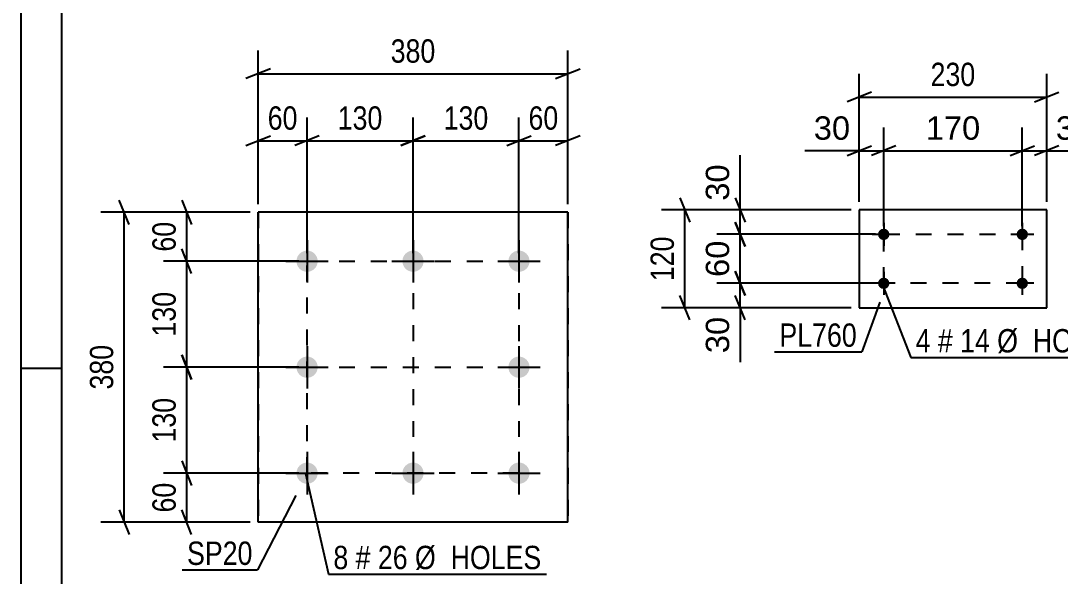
# Model space of a CAD drawing. Header units: millimetres. Extents: x 0 to 420, y 0 to 297.
# Drawn here: x 0 to 127.5, y 123.5 to 191.6 of the extents above; entities that cross this region are included whole.
import ezdxf

# ---------------------------------------------------------------- set-up
doc = ezdxf.new("R2010")
doc.units = ezdxf.units.MM
doc.linetypes.add('DXK_LINE_DOT2', pattern=[3.9198, 1.9599, -1.9599])
doc.styles.add('Arial', font='ARIAL.TTF', dxfattribs={"height": 0.2})
doc.styles.add('Arial Narrow', font='ARIALN.TTF', dxfattribs={"height": 0.2})

# ---------------------------------------------------------------- blocks, each defined once
blk = doc.blocks.new('Unknown-717262950-1115')
at = {"color": 5, "linetype": 'Continuous'}
for p, q in [((0, 297), (0, 0)), ((5, 292), (5, 5)), ((5, 149), (0, 149))]:
    blk.add_line(p, q, dxfattribs=at)
blk = doc.blocks.new('Bolt-717262950-3398 - 3364')
at = {"linetype": 'Continuous'}
for points in [[(105.89, 164.75, -1), (105.89, 166.15, -1)], [(122.89, 164.75, -1), (122.89, 166.15, -1)], [(105.89, 158.75, -1), (105.89, 160.15, -1)], [(122.89, 158.75, -1), (122.89, 160.15, -1)]]:
    blk.add_hatch(color=1, dxfattribs=at).paths.add_polyline_path(points)
at = {"color": 1, "linetype": 'Continuous'}
for p, q in [((105.89, 166.85), (105.89, 164.05)), ((122.89, 166.85), (122.89, 164.05)), ((107.29, 165.45), (104.49, 165.45)), ((124.29, 165.45), (121.49, 165.45)), ((105.89, 160.85), (105.89, 158.05)), ((122.89, 160.85), (122.89, 158.05)), ((107.29, 159.45), (104.49, 159.45)), ((124.29, 159.45), (121.49, 159.45))]:
    blk.add_line(p, q, dxfattribs=at)
blk = doc.blocks.new('Part-717262950-3413 - 3364')
at = {"color": 2, "linetype": 'Continuous'}
for p, q in [((125.89, 168.45), (102.89, 168.45)), ((102.89, 168.45), (102.89, 156.45)), ((125.89, 156.45), (125.89, 168.45)), ((102.89, 156.45), (125.89, 156.45))]:
    blk.add_line(p, q, dxfattribs=at)
blk = doc.blocks.new('Bolt-717262950-3088 - 3054')
at = {"linetype": 'Continuous'}
for points in [[(35.13, 163.46, -1), (35.13, 160.86, -1)], [(48.13, 163.46, -1), (48.13, 160.86, -1)], [(61.13, 163.46, -1), (61.13, 160.86, -1)], [(35.13, 150.46, -1), (35.13, 147.86, -1)], [(61.13, 150.46, -1), (61.13, 147.86, -1)], [(35.13, 137.46, -1), (35.13, 134.86, -1)], [(48.13, 137.46, -1), (48.13, 134.86, -1)], [(61.13, 137.46, -1), (61.13, 134.86, -1)]]:
    blk.add_hatch(color=1, dxfattribs=at).paths.add_polyline_path(points)
at = {"color": 1, "linetype": 'Continuous'}
for p, q in [((35.13, 164.76), (35.13, 159.56)), ((48.13, 164.76), (48.13, 159.56)), ((61.13, 164.76), (61.13, 159.56)), ((32.53, 162.16), (37.73, 162.16)), ((45.53, 162.16), (50.73, 162.16)), ((58.53, 162.16), (63.73, 162.16)), ((35.13, 151.76), (35.13, 146.56)), ((61.13, 151.76), (61.13, 146.56)), ((32.53, 149.16), (37.73, 149.16)), ((58.53, 149.16), (63.73, 149.16)), ((35.13, 138.76), (35.13, 133.56)), ((48.13, 138.76), (48.13, 133.56)), ((61.13, 138.76), (61.13, 133.56)), ((32.53, 136.16), (37.73, 136.16)), ((45.53, 136.16), (50.73, 136.16)), ((58.53, 136.16), (63.73, 136.16))]:
    blk.add_line(p, q, dxfattribs=at)
blk = doc.blocks.new('Part-717262950-3103 - 3054')
at = {"color": 2, "linetype": 'Continuous'}
for p, q in [((67.13, 168.16), (29.13, 168.16)), ((29.13, 130.16), (29.13, 168.16)), ((67.13, 130.16), (67.13, 168.16)), ((67.13, 130.16), (29.13, 130.16))]:
    blk.add_line(p, q, dxfattribs=at)
at = {"color": 7, "linetype": 'DXK_LINE_DOT2'}
for p, q in [((29.13, 168.16), (29.13, 130.16)), ((67.13, 168.16), (67.13, 130.16))]:
    blk.add_line(p, q, dxfattribs=at)
blk = doc.blocks.new('Rectangle-717262950-3498 - 3364')
at = {"color": 1, "linetype": 'DXK_LINE_DOT2'}
blk.add_lwpolyline([(105.89, 165.46), (122.89, 165.46), (122.89, 159.45), (105.89, 159.45), (105.89, 165.46)], close=True, dxfattribs=at)
blk = doc.blocks.new('Rectangle-717262950-3192 - 3054')
at = {"color": 1, "linetype": 'DXK_LINE_DOT2'}
blk.add_lwpolyline([(35.13, 162.16), (61.13, 162.16), (61.13, 136.16), (35.13, 136.16), (35.13, 162.16)], close=True, dxfattribs=at)
blk = doc.blocks.new('Line-717262950-3183 - 3054')
at = {"color": 1, "linetype": 'DXK_LINE_DOT2'}
blk.add_line((48.13, 162.16), (48.13, 136.16), dxfattribs=at)
blk = doc.blocks.new('Line-717262950-3176 - 3054')
at = {"color": 1, "linetype": 'DXK_LINE_DOT2'}
blk.add_line((35.13, 149.16), (61.13, 149.16), dxfattribs=at)
blk = doc.blocks.new('StraightDimension-717262950-3425 - 3364')
at = {"color": 7, "linetype": 'Continuous'}
for p, q in [((87.67, 166.96), (88.87, 163.96)), ((104.89, 165.46), (85.42, 165.46)), ((88.27, 159.45), (88.27, 165.46)), ((88.87, 157.95), (87.67, 160.95)), ((104.89, 159.45), (85.42, 159.45))]:
    blk.add_line(p, q, dxfattribs=at)
at = {"color": 0}
blk.add_wipeout([(87.52, 165.28), (83.32, 165.28), (83.32, 159.63), (87.52, 159.63)], dxfattribs=at)
at = {"color": 3, "style": 'Arial'}
blk.add_text('60', height=2.865, rotation=90.0002, dxfattribs=at).set_placement((86.92, 160.23))
blk = doc.blocks.new('StraightDimension-717262950-3477 - 3364')
at = {"color": 7, "linetype": 'Continuous'}
for p, q in [((80.89, 169.95), (82.09, 166.95)), ((101.89, 168.45), (78.64, 168.45)), ((81.49, 156.45), (81.49, 168.45)), ((82.09, 154.95), (80.89, 157.95)), ((101.89, 156.45), (78.64, 156.45))]:
    blk.add_line(p, q, dxfattribs=at)
at = {"color": 0}
blk.add_wipeout([(80.74, 165.8), (76.54, 165.8), (76.54, 159.11), (80.74, 159.11)], dxfattribs=at)
at = {"color": 3, "style": 'Arial Narrow'}
blk.add_text('120', height=2.863, rotation=90.0002, dxfattribs=at).set_placement((80.14, 159.71))
blk = doc.blocks.new('StraightDimension-717262950-3415 - 3364')
at = {"color": 7, "linetype": 'Continuous'}
for p, q in [((87.67, 160.95), (88.87, 157.95)), ((104.89, 159.45), (85.42, 159.45)), ((88.27, 156.45), (88.27, 159.45)), ((88.87, 154.95), (87.67, 157.95)), ((101.89, 156.45), (85.42, 156.45)), ((88.27, 156.45), (88.27, 149.76)), ((88.27, 156.45), (88.27, 149.76))]:
    blk.add_line(p, q, dxfattribs=at)
at = {"color": 0}
blk.add_wipeout([(87.52, 155.93), (83.32, 155.93), (83.32, 150.28), (87.52, 150.28)], dxfattribs=at)
at = {"color": 3, "style": 'Arial'}
blk.add_text('30', height=2.865, rotation=90.0002, dxfattribs=at).set_placement((86.92, 150.88))
blk = doc.blocks.new('StraightDimension-717262950-3435 - 3364')
at = {"color": 7, "linetype": 'Continuous'}
for p, q in [((88.27, 168.45), (88.27, 175.15)), ((88.27, 168.45), (88.27, 175.15)), ((87.67, 169.95), (88.87, 166.95)), ((101.89, 168.45), (85.42, 168.45)), ((88.27, 165.46), (88.27, 168.45)), ((88.87, 163.96), (87.67, 166.95)), ((104.89, 165.46), (85.42, 165.46))]:
    blk.add_line(p, q, dxfattribs=at)
at = {"color": 0}
blk.add_wipeout([(87.52, 174.63), (83.32, 174.63), (83.32, 168.98), (87.52, 168.98)], dxfattribs=at)
at = {"color": 3, "style": 'Arial'}
blk.add_text('30', height=2.865, rotation=90.0002, dxfattribs=at).set_placement((86.92, 169.58))
blk = doc.blocks.new('StraightDimension-717262950-3446 - 3364')
at = {"color": 7, "linetype": 'Continuous'}
for p, q in [((102.89, 169.45), (102.89, 178.56)), ((105.89, 166.46), (105.89, 178.56)), ((101.39, 175.11), (104.39, 176.31)), ((107.39, 176.31), (104.39, 175.11)), ((102.89, 175.71), (96.19, 175.71)), ((102.89, 175.71), (96.19, 175.71)), ((102.89, 175.71), (105.89, 175.71))]:
    blk.add_line(p, q, dxfattribs=at)
at = {"color": 0}
blk.add_wipeout([(102.36, 176.46), (102.36, 180.66), (96.71, 180.66), (96.71, 176.46)], dxfattribs=at)
at = {"color": 3, "style": 'Arial'}
blk.add_text('30', height=2.865, dxfattribs=at).set_placement((97.31, 177.06))
blk = doc.blocks.new('StraightDimension-717262950-3456 - 3364')
at = {"color": 7, "linetype": 'Continuous'}
for p, q in [((105.89, 166.46), (105.89, 178.56)), ((122.89, 166.46), (122.89, 178.56)), ((107.39, 176.31), (104.39, 175.11)), ((121.39, 175.11), (124.39, 176.31)), ((105.89, 175.71), (122.89, 175.71))]:
    blk.add_line(p, q, dxfattribs=at)
at = {"color": 0}
blk.add_wipeout([(118.32, 176.46), (118.32, 180.66), (110.45, 180.66), (110.45, 176.46)], dxfattribs=at)
at = {"color": 3, "style": 'Arial'}
blk.add_text('170', height=2.865, dxfattribs=at).set_placement((111.05, 177.06))
blk = doc.blocks.new('StraightDimension-717262950-3466 - 3364')
at = {"color": 7, "linetype": 'Continuous'}
for p, q in [((122.89, 166.46), (122.89, 178.56)), ((125.89, 169.45), (125.89, 178.56)), ((121.39, 175.11), (124.39, 176.31)), ((127.39, 176.31), (124.39, 175.11)), ((122.89, 175.71), (125.89, 175.71)), ((125.89, 175.71), (132.58, 175.71)), ((125.89, 175.71), (132.58, 175.71))]:
    blk.add_line(p, q, dxfattribs=at)
at = {"color": 0}
blk.add_wipeout([(132.06, 176.46), (132.06, 180.66), (126.41, 180.66), (126.41, 176.46)], dxfattribs=at)
at = {"color": 3, "style": 'Arial'}
blk.add_text('30', height=2.865, dxfattribs=at).set_placement((127.01, 177.06))
blk = doc.blocks.new('StraightDimension-717262950-3488 - 3364')
at = {"color": 7, "linetype": 'Continuous'}
for p, q in [((102.89, 169.45), (102.89, 185.14)), ((125.89, 169.45), (125.89, 185.14)), ((104.39, 182.89), (101.39, 181.69)), ((124.39, 181.69), (127.39, 182.89)), ((102.89, 182.29), (125.89, 182.29))]:
    blk.add_line(p, q, dxfattribs=at)
at = {"color": 0}
blk.add_wipeout([(117.73, 183.04), (117.73, 187.24), (111.04, 187.24), (111.04, 183.04)], dxfattribs=at)
at = {"color": 3, "style": 'Arial Narrow'}
blk.add_text('230', height=2.863, dxfattribs=at).set_placement((111.64, 183.64))
blk = doc.blocks.new('StraightDimension-717262950-3105 - 3054')
at = {"color": 7, "linetype": 'Continuous'}
for p, q in [((19.76, 137.66), (20.96, 134.66)), ((34.13, 136.16), (17.51, 136.16)), ((20.36, 130.16), (20.36, 136.16)), ((20.96, 128.66), (19.76, 131.66)), ((28.13, 130.16), (17.51, 130.16))]:
    blk.add_line(p, q, dxfattribs=at)
at = {"color": 0}
blk.add_wipeout([(19.61, 135.59), (15.41, 135.59), (15.41, 130.74), (19.61, 130.74)], dxfattribs=at)
at = {"color": 3, "style": 'Arial Narrow'}
blk.add_text('60', height=2.863, rotation=90.0002, dxfattribs=at).set_placement((19.01, 131.34))
blk = doc.blocks.new('StraightDimension-717262950-5248 - 3054')
at = {"color": 7, "linetype": 'Continuous'}
for p, q in [((20.96, 160.66), (19.76, 163.66)), ((34.13, 162.16), (17.51, 162.16)), ((20.36, 149.16), (20.36, 162.16)), ((19.76, 150.66), (20.96, 147.66)), ((34.13, 149.16), (17.51, 149.16))]:
    blk.add_line(p, q, dxfattribs=at)
at = {"color": 0}
blk.add_wipeout([(19.61, 159.01), (15.41, 159.01), (15.41, 152.32), (19.61, 152.32)], dxfattribs=at)
at = {"color": 3, "style": 'Arial Narrow'}
blk.add_text('130', height=2.863, rotation=90.0002, dxfattribs=at).set_placement((19.01, 152.92))
blk = doc.blocks.new('StraightDimension-717262950-3115 - 3054')
at = {"color": 7, "linetype": 'Continuous'}
for p, q in [((19.76, 169.66), (20.96, 166.66)), ((28.13, 168.16), (17.51, 168.16)), ((20.36, 162.16), (20.36, 168.16)), ((20.96, 160.66), (19.76, 163.66)), ((34.13, 162.16), (17.51, 162.16))]:
    blk.add_line(p, q, dxfattribs=at)
at = {"color": 0}
blk.add_wipeout([(19.61, 167.59), (15.41, 167.59), (15.41, 162.74), (19.61, 162.74)], dxfattribs=at)
at = {"color": 3, "style": 'Arial Narrow'}
blk.add_text('60', height=2.863, rotation=90.0002, dxfattribs=at).set_placement((19.01, 163.34))
blk = doc.blocks.new('StraightDimension-717262950-3130 - 3054')
at = {"color": 7, "linetype": 'Continuous'}
for p, q in [((13.29, 166.66), (12.09, 169.66)), ((28.13, 168.16), (9.84, 168.16)), ((12.69, 130.16), (12.69, 168.16)), ((12.09, 131.66), (13.29, 128.66)), ((28.13, 130.16), (9.84, 130.16))]:
    blk.add_line(p, q, dxfattribs=at)
at = {"color": 0}
blk.add_wipeout([(11.94, 152.51), (7.74, 152.51), (7.74, 145.82), (11.94, 145.82)], dxfattribs=at)
at = {"color": 3, "style": 'Arial Narrow'}
blk.add_text('380', height=2.863, rotation=90.0002, dxfattribs=at).set_placement((11.34, 146.42))
blk = doc.blocks.new('StraightDimension-717262950-3141 - 3054')
at = {"color": 7, "linetype": 'Continuous'}
for p, q in [((29.13, 169.16), (29.13, 179.79)), ((35.13, 163.16), (35.13, 179.79)), ((27.63, 176.34), (30.63, 177.54)), ((36.63, 177.54), (33.63, 176.34)), ((29.13, 176.94), (35.13, 176.94))]:
    blk.add_line(p, q, dxfattribs=at)
at = {"color": 0}
blk.add_wipeout([(34.56, 177.69), (34.56, 181.89), (29.7, 181.89), (29.7, 177.69)], dxfattribs=at)
at = {"color": 3, "style": 'Arial Narrow'}
blk.add_text('60', height=2.863, dxfattribs=at).set_placement((30.3, 178.29))
blk = doc.blocks.new('StraightDimension-717262950-3151 - 3054')
at = {"color": 7, "linetype": 'Continuous'}
for p, q in [((61.13, 163.16), (61.13, 179.79)), ((67.13, 169.16), (67.13, 179.79)), ((59.63, 176.34), (62.63, 177.54)), ((68.63, 177.54), (65.63, 176.34)), ((61.13, 176.94), (67.13, 176.94))]:
    blk.add_line(p, q, dxfattribs=at)
at = {"color": 0}
blk.add_wipeout([(66.56, 177.69), (66.56, 181.89), (61.7, 181.89), (61.7, 177.69)], dxfattribs=at)
at = {"color": 3, "style": 'Arial Narrow'}
blk.add_text('60', height=2.863, dxfattribs=at).set_placement((62.3, 178.29))
blk = doc.blocks.new('StraightDimension-717262950-3166 - 3054')
at = {"color": 7, "linetype": 'Continuous'}
for p, q in [((29.13, 169.16), (29.13, 188.01)), ((67.13, 169.16), (67.13, 188.01)), ((30.63, 185.76), (27.63, 184.56)), ((29.13, 185.16), (67.13, 185.16)), ((65.63, 184.56), (68.63, 185.76))]:
    blk.add_line(p, q, dxfattribs=at)
at = {"color": 0}
blk.add_wipeout([(51.47, 185.91), (51.47, 190.11), (44.79, 190.11), (44.79, 185.91)], dxfattribs=at)
at = {"color": 3, "style": 'Arial Narrow'}
blk.add_text('380', height=2.863, dxfattribs=at).set_placement((45.39, 186.51))
blk = doc.blocks.new('StraightDimension-717262950-5246 - 3054')
at = {"color": 7, "linetype": 'Continuous'}
for p, q in [((20.96, 147.66), (19.76, 150.66)), ((34.13, 149.16), (17.51, 149.16)), ((20.36, 136.16), (20.36, 149.16)), ((19.76, 137.66), (20.96, 134.66)), ((34.13, 136.16), (17.51, 136.16))]:
    blk.add_line(p, q, dxfattribs=at)
at = {"color": 0}
blk.add_wipeout([(19.61, 146.01), (15.41, 146.01), (15.41, 139.32), (19.61, 139.32)], dxfattribs=at)
at = {"color": 3, "style": 'Arial Narrow'}
blk.add_text('130', height=2.863, rotation=90.0002, dxfattribs=at).set_placement((19.01, 139.92))
blk = doc.blocks.new('StraightDimension-717262950-5268 - 3054')
at = {"color": 7, "linetype": 'Continuous'}
for p, q in [((35.13, 163.16), (35.13, 179.79)), ((48.13, 163.16), (48.13, 179.79)), ((36.63, 177.54), (33.63, 176.34)), ((46.63, 176.34), (49.63, 177.54)), ((35.13, 176.94), (48.13, 176.94))]:
    blk.add_line(p, q, dxfattribs=at)
at = {"color": 0}
blk.add_wipeout([(44.97, 177.69), (44.97, 181.89), (38.29, 181.89), (38.29, 177.69)], dxfattribs=at)
at = {"color": 3, "style": 'Arial Narrow'}
blk.add_text('130', height=2.863, dxfattribs=at).set_placement((38.89, 178.29))
blk = doc.blocks.new('StraightDimension-717262950-5270 - 3054')
at = {"color": 7, "linetype": 'Continuous'}
for p, q in [((48.13, 163.16), (48.13, 179.79)), ((61.13, 163.16), (61.13, 179.79)), ((49.63, 177.54), (46.63, 176.34)), ((59.63, 176.34), (62.63, 177.54)), ((48.13, 176.94), (61.13, 176.94))]:
    blk.add_line(p, q, dxfattribs=at)
at = {"color": 0}
blk.add_wipeout([(57.97, 177.69), (57.97, 181.89), (51.29, 181.89), (51.29, 177.69)], dxfattribs=at)
at = {"color": 3, "style": 'Arial Narrow'}
blk.add_text('130', height=2.863, dxfattribs=at).set_placement((51.89, 178.29))
blk = doc.blocks.new('Mark-717262950-3394 - 3364')
at = {"color": 0}
for points in [[(111.63, 150.97), (111.63, 153.97), (109.8, 153.97), (109.8, 150.97)], [(114.36, 150.97), (114.36, 153.97), (112.53, 153.97), (112.53, 150.97)], [(118.91, 150.97), (118.91, 153.97), (115.26, 153.97), (115.26, 150.97)], [(135.34, 150.97), (135.34, 153.97), (119.81, 153.97), (119.81, 150.97)]]:
    blk.add_wipeout(points, dxfattribs=at)
for points in [[(111.63, 150.97), (111.63, 153.97), (109.8, 153.97), (109.8, 150.97)], [(114.36, 150.97), (114.36, 153.97), (112.53, 153.97), (112.53, 150.97)], [(118.91, 150.97), (118.91, 153.97), (115.26, 153.97), (115.26, 150.97)], [(135.34, 150.97), (135.34, 153.97), (119.81, 153.97), (119.81, 150.97)]]:
    blk.add_wipeout(points, dxfattribs=at)
at = {"color": 7, "linetype": 'Continuous'}
for p, q in [((105.73, 159.28), (109.2, 150.37)), ((109.2, 150.37), (135.94, 150.37))]:
    blk.add_line(p, q, dxfattribs=at)
at = {"color": 3, "style": 'Arial Narrow'}
for s, height, p in [('4', 2.86, (109.8, 150.97)), ('#', 2.86, (112.53, 150.97)), ('14', 2.863, (115.26, 150.97)), ('Ø  HOLES', 2.863, (119.81, 150.97))]:
    blk.add_text(s, height=height, dxfattribs=at).set_placement(p)
blk = doc.blocks.new('Mark-717262950-3409 - 3364')
at = {"color": 0}
blk.add_wipeout([(102.59, 151.66), (102.59, 154.66), (93.09, 154.66), (93.09, 151.66)], dxfattribs=at)
blk.add_wipeout([(102.59, 151.66), (102.59, 154.66), (93.09, 154.66), (93.09, 151.66)], dxfattribs=at)
at = {"color": 30, "linetype": 'Continuous'}
for p in [(105.42, 157.14), (92.49, 151.06)]:
    blk.add_line(p, (103.19, 151.06), dxfattribs=at)
at = {"color": 3, "style": 'Arial Narrow'}
blk.add_text('PL760', height=2.863, dxfattribs=at).set_placement((93.09, 151.66))
blk = doc.blocks.new('Mark-717262950-3084 - 3054')
at = {"color": 0}
for points in [[(40.19, 124.39), (40.19, 127.39), (38.36, 127.39), (38.36, 124.39)], [(42.92, 124.39), (42.92, 127.39), (41.09, 127.39), (41.09, 124.39)], [(47.47, 124.39), (47.47, 127.39), (43.82, 127.39), (43.82, 124.39)], [(63.9, 124.39), (63.9, 127.39), (48.37, 127.39), (48.37, 124.39)]]:
    blk.add_wipeout(points, dxfattribs=at)
for points in [[(40.19, 124.39), (40.19, 127.39), (38.36, 127.39), (38.36, 124.39)], [(42.92, 124.39), (42.92, 127.39), (41.09, 127.39), (41.09, 124.39)], [(47.47, 124.39), (47.47, 127.39), (43.82, 127.39), (43.82, 124.39)], [(63.9, 124.39), (63.9, 127.39), (48.37, 127.39), (48.37, 124.39)]]:
    blk.add_wipeout(points, dxfattribs=at)
at = {"color": 7, "linetype": 'Continuous'}
for p, q in [((34.93, 136.11), (37.76, 123.79)), ((37.76, 123.79), (64.5, 123.79))]:
    blk.add_line(p, q, dxfattribs=at)
at = {"color": 3, "style": 'Arial Narrow'}
for s, height, p in [('8', 2.86, (38.36, 124.39)), ('#', 2.86, (41.09, 124.39)), ('26', 2.863, (43.82, 124.39)), ('Ø  HOLES', 2.863, (48.37, 124.39))]:
    blk.add_text(s, height=height, dxfattribs=at).set_placement(p)
blk = doc.blocks.new('Mark-717262950-3099 - 3054')
at = {"color": 0}
blk.add_wipeout([(28.44, 124.91), (28.44, 127.91), (20.4, 127.91), (20.4, 124.91)], dxfattribs=at)
blk.add_wipeout([(28.44, 124.91), (28.44, 127.91), (20.4, 127.91), (20.4, 124.91)], dxfattribs=at)
at = {"color": 30, "linetype": 'Continuous'}
for p in [(33.74, 133.43), (19.8, 124.31)]:
    blk.add_line(p, (29.04, 124.31), dxfattribs=at)
at = {"color": 3, "style": 'Arial Narrow'}
blk.add_text('SP20', height=2.863, dxfattribs=at).set_placement((20.4, 124.91))

msp = doc.modelspace()

# ---------------------------------------------------------------- block references
for name in ['Unknown-717262950-1115', 'Part-717262950-3413 - 3364', 'Part-717262950-3103 - 3054', 'Bolt-717262950-3398 - 3364', 'Bolt-717262950-3088 - 3054', 'Rectangle-717262950-3498 - 3364', 'Rectangle-717262950-3192 - 3054', 'Line-717262950-3183 - 3054', 'Line-717262950-3176 - 3054']:
    msp.add_blockref(name, (0, 0))

# ---------------------------------------------------------------- next in the draw order: block references
for name in ['StraightDimension-717262950-3151 - 3054', 'StraightDimension-717262950-3425 - 3364', 'StraightDimension-717262950-5248 - 3054', 'Mark-717262950-3394 - 3364', 'StraightDimension-717262950-3105 - 3054', 'Mark-717262950-3084 - 3054']:
    msp.add_blockref(name, (0, 0))

# ---------------------------------------------------------------- next in the draw order: block references
for name in ['StraightDimension-717262950-3115 - 3054', 'StraightDimension-717262950-3477 - 3364']:
    msp.add_blockref(name, (0, 0))

# ---------------------------------------------------------------- next in the draw order: block references
for name in ['StraightDimension-717262950-3435 - 3364', 'StraightDimension-717262950-3130 - 3054', 'StraightDimension-717262950-3415 - 3364']:
    msp.add_blockref(name, (0, 0))

# ---------------------------------------------------------------- next in the draw order: block references
for name in ['StraightDimension-717262950-3141 - 3054', 'StraightDimension-717262950-3446 - 3364', 'Mark-717262950-3409 - 3364', 'StraightDimension-717262950-5246 - 3054', 'Mark-717262950-3099 - 3054']:
    msp.add_blockref(name, (0, 0))

# ---------------------------------------------------------------- next in the draw order: block references
for name in ['StraightDimension-717262950-3166 - 3054', 'StraightDimension-717262950-3456 - 3364']:
    msp.add_blockref(name, (0, 0))

# ---------------------------------------------------------------- next in the draw order: block references
for name in ['StraightDimension-717262950-5268 - 3054', 'StraightDimension-717262950-3466 - 3364']:
    msp.add_blockref(name, (0, 0))

# ---------------------------------------------------------------- next in the draw order: block references
for name in ['StraightDimension-717262950-3488 - 3364', 'StraightDimension-717262950-5270 - 3054']:
    msp.add_blockref(name, (0, 0))

doc.saveas('drawing.dxf')
